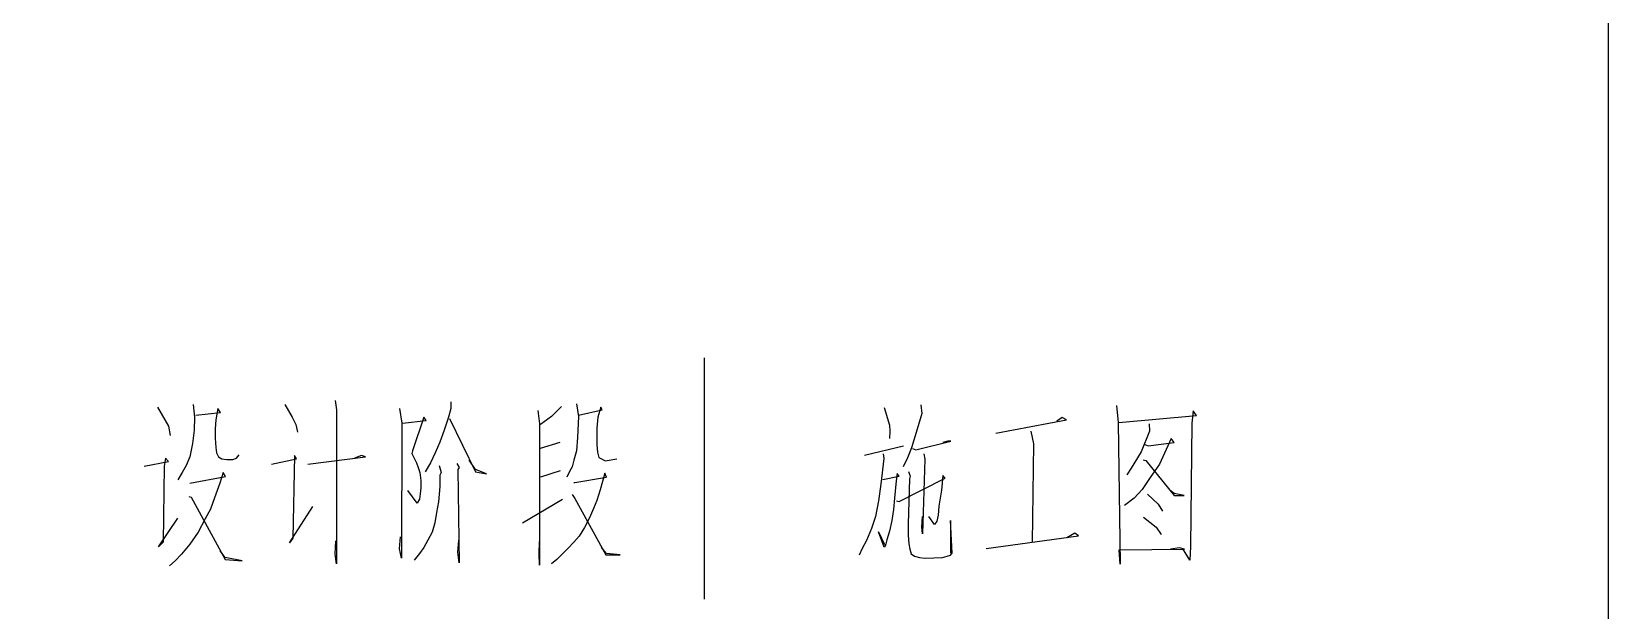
# Model space of a CAD drawing. Extents: x 0 to 8410, y 0 to 11890.
# Drawn here: x 7756 to 8410, y 445 to 685 of the extents above; entities that cross this region are included whole.
import ezdxf

# ---------------------------------------------------------------- set-up
doc = ezdxf.new("R2010")
doc.units = 0
doc.header["$MEASUREMENT"] = 0
doc.layers.add('6', color=7, linetype='Continuous')
doc.layers.add('8', color=7, linetype='Continuous')

# ---------------------------------------------------------------- blocks, each defined once
blk = doc.blocks.new('BLKENT714')
at = {"layer": '8', "color": 15, "linetype": 'Continuous'}
blk.add_line((8410, 0), (8410, 11890), dxfattribs=at)
at = {"layer": '8', "color": 7, "linetype": 'Continuous', "const_width": 0.03}
blk.add_lwpolyline([(8310, 100), (8310, 11790)], dxfattribs=at)

msp = doc.modelspace()

# ---------------------------------------------------------------- linework, layer by layer
at = {"layer": '6'}
for p, q in [((8035, 450), (8035, 550)), ((7822.94, 530.691), (7823.49, 525.475)), ((7860.88, 530.691), (7863.99, 525.475)), ((7881.74, 532.338), (7882.29, 528.495)), ((7929.75, 531.789), (7929.75, 529.044)), ((7975.75, 529.868), (7971.54, 525.75)), ((7981.97, 530.966), (7982.7, 525.75)), ((8124.75, 530.579), (8125.11, 527.01)), ((8205.94, 530.304), (8206.67, 523.167)), ((7808.12, 529.593), (7812.69, 521.632)), ((7823.49, 525.475), (7823.31, 519.985)), ((7824.04, 526.299), (7834.29, 527.397)), ((7832.27, 524.377), (7832.09, 520.534)), ((7833.19, 529.044), (7832.27, 524.377)), ((7834.29, 527.397), (7833.19, 529.044)), ((7863.99, 525.475), (7865.46, 522.456)), ((7882.29, 528.495), (7882.29, 464.534)), ((7908.52, 529.044), (7909.44, 523.005)), ((7909.8, 523.005), (7919.5, 524.103)), ((7918.59, 525.475), (7913.83, 511.475)), ((7919.5, 524.103), (7918.59, 525.475)), ((7928.84, 525.475), (7927.01, 519.985)), ((7929.75, 529.044), (7928.84, 525.475)), ((7929.2, 524.926), (7940, 502.691)), ((7965.86, 528.22), (7966.59, 522.73)), ((7971.54, 525.75), (7966.96, 522.456)), ((7982.7, 525.75), (7982.33, 516.966)), ((7982.7, 526.299), (7992.58, 528.495)), ((7990.75, 525.475), (7990.39, 520.809)), ((7992.03, 529.593), (7990.75, 525.475)), ((7992.58, 528.495), (7992.03, 529.593)), ((8109.56, 529.481), (8111.75, 522.069)), ((8125.11, 527.01), (8123.28, 520.422)), ((8155.92, 518.775), (8185.2, 524.265)), ((8183.37, 525.363), (8181.17, 523.716)), ((8185.2, 524.265), (8183.37, 525.363)), ((8206.85, 523.167), (8239.06, 526.187)), ((8237.78, 528.108), (8237.23, 522.893)), ((8239.06, 526.187), (8237.78, 528.108)), ((7812.69, 521.632), (7813.42, 517.789)), ((7823.31, 519.985), (7822.57, 514.495)), ((7832.09, 520.534), (7832.09, 516.691)), ((7865.46, 522.456), (7866.19, 519.162)), ((7909.44, 523.005), (7909.25, 467.005)), ((7927.01, 519.985), (7925.18, 515.044)), ((7966.59, 522.73), (7966.59, 463.985)), ((7982.33, 516.966), (7981.97, 511.475)), ((7990.39, 520.809), (7990.39, 513.946)), ((8111.75, 522.069), (8111.94, 519.598)), ((8111.94, 519.598), (8111.75, 516.579)), ((8123.28, 520.422), (8120.91, 512.736)), ((8170.38, 519.598), (8171.47, 514.383)), ((8206.67, 523.167), (8207.4, 464.422)), ((8219.66, 519.598), (8216.19, 511.089)), ((8219.48, 522.618), (8219.66, 519.598)), ((8237.23, 522.893), (8236.68, 471.834)), ((7822.57, 514.495), (7821.48, 509.005)), ((7832.09, 516.691), (7832.27, 512.848)), ((7832.27, 512.848), (7832.64, 510.652)), ((7832.64, 510.652), (7833.37, 509.005)), ((7913.83, 511.475), (7913.65, 510.377)), ((7913.65, 510.377), (7914.38, 508.73)), ((7923.35, 510.652), (7921.33, 506.534)), ((7925.18, 515.044), (7923.35, 510.652)), ((7966.96, 512.573), (7975.2, 515.044)), ((7981.97, 511.475), (7980.87, 507.632)), ((7990.39, 513.946), (7990.57, 510.926)), ((7990.57, 510.926), (7991.12, 508.73)), ((8101.32, 509.716), (8117.61, 513.559)), ((8109.19, 510.265), (8109.38, 508.344)), ((8120.91, 512.736), (8119.26, 508.618)), ((8121.27, 512.461), (8122.74, 511.912)), ((8122.74, 511.912), (8137.19, 515.481)), ((8126.03, 510.265), (8126.4, 508.069)), ((8135.91, 515.481), (8133.9, 514.932)), ((8137.19, 515.481), (8135.91, 515.481)), ((8171.47, 514.383), (8170.93, 473.481)), ((8216.19, 511.089), (8211.98, 504.226)), ((8217.65, 514.108), (8219.11, 513.559)), ((8219.11, 513.559), (8229.91, 514.932)), ((8228.63, 516.579), (8223.69, 505.873)), ((8229.91, 514.932), (8228.63, 516.579)), ((7802.63, 505.162), (7812.69, 507.083)), ((7810.86, 505.162), (7810.5, 473.593)), ((7811.41, 508.456), (7810.86, 505.162)), ((7812.69, 507.083), (7811.41, 508.456)), ((7820.01, 505.436), (7818.37, 502.417)), ((7821.48, 509.005), (7820.01, 505.436)), ((7833.37, 509.005), (7834.84, 508.181)), ((7834.84, 508.181), (7836.85, 507.907)), ((7836.85, 507.907), (7839.41, 507.907)), ((7839.41, 507.907), (7840.88, 508.456)), ((7840.88, 508.456), (7841.97, 509.828)), ((7855.39, 505.985), (7865.82, 508.181)), ((7864.91, 509.554), (7864.18, 475.24)), ((7865.82, 508.181), (7864.91, 509.554)), ((7870.4, 505.985), (7894.37, 509.005)), ((7892.73, 509.554), (7889.8, 508.456)), ((7894.37, 509.005), (7892.73, 509.554)), ((7914.38, 508.73), (7915.48, 506.534)), ((7915.48, 506.534), (7916.21, 504.613)), ((7916.21, 504.613), (7916.94, 502.417)), ((7921.33, 506.534), (7919.14, 502.691)), ((7924.99, 505.436), (7925.73, 502.417)), ((7932.31, 506.26), (7933.23, 504.613)), ((7933.23, 504.613), (7932.68, 503.789)), ((7932.68, 503.789), (7933.23, 465.083)), ((7940, 503.789), (7937.44, 507.632)), ((7944.58, 501.868), (7940, 503.789)), ((7980.14, 504.887), (7979.04, 502.966)), ((7980.87, 507.632), (7980.14, 504.887)), ((7991.12, 508.73), (7992.22, 508.181)), ((7992.22, 508.181), (7993.86, 507.358)), ((7993.86, 507.358), (7998.62, 508.181)), ((8109.38, 508.344), (8108.1, 497.638)), ((8119.26, 508.618), (8117.43, 504.775)), ((8126.4, 508.069), (8125.48, 477.049)), ((8211.98, 504.226), (8210.15, 501.481)), ((8216.92, 507.795), (8218.02, 507.52)), ((8218.02, 507.52), (8229.91, 492.971)), ((8223.69, 505.873), (8219.85, 500.383)), ((7818.37, 502.417), (7816.54, 499.397)), ((7821.48, 498.024), (7836.3, 500.769)), ((7833.92, 498.024), (7831.72, 491.985)), ((7835.39, 502.417), (7833.92, 498.024)), ((7836.3, 500.769), (7835.39, 502.417)), ((7916.94, 502.417), (7917.31, 499.122)), ((7917.31, 499.122), (7917.31, 496.103)), ((7925.73, 502.417), (7925.18, 501.318)), ((7925.18, 501.318), (7925.18, 496.652)), ((7940, 502.691), (7944.58, 501.868)), ((7975.2, 503.24), (7966.96, 500.495)), ((7979.04, 502.966), (7977.94, 500.495)), ((7980.87, 498.299), (7981.24, 498.299)), ((7981.24, 498.299), (7994.41, 500.495)), ((7993.68, 502.142), (7991.67, 495.279)), ((7994.41, 500.495), (7993.68, 502.142)), ((8108.1, 497.638), (8107.18, 490.775)), ((8109.01, 499.559), (8115.78, 500.932)), ((8114.5, 499.01), (8113.77, 491.873)), ((8114.87, 502.03), (8114.5, 499.01)), ((8115.78, 500.932), (8114.87, 502.03)), ((8115.78, 490.5), (8134.81, 500.108)), ((8119.99, 499.834), (8119.44, 481.167)), ((8119.62, 502.853), (8120.36, 500.932)), ((8120.36, 500.932), (8119.99, 499.834)), ((8133.9, 501.206), (8133.35, 495.167)), ((8134.81, 500.108), (8133.9, 501.206)), ((8219.85, 500.383), (8216.55, 495.442)), ((7821.11, 492.534), (7822.03, 492.26)), ((7822.03, 492.26), (7836.12, 466.456)), ((7831.72, 491.985), (7830.08, 487.318)), ((7915.84, 489.789), (7912, 495.005)), ((7916.76, 491.436), (7915.84, 489.789)), ((7917.12, 493.632), (7916.76, 491.436)), ((7917.31, 496.103), (7917.12, 493.632)), ((7925.18, 496.652), (7924.63, 490.338)), ((7959.46, 481.554), (7976.11, 491.436)), ((7980.14, 493.358), (7981.24, 491.711)), ((7981.24, 491.711), (7994.05, 468.377)), ((7990.39, 490.887), (7988.92, 487.593)), ((7991.67, 495.279), (7990.39, 490.887)), ((8107.18, 490.775), (8105.9, 484.187)), ((8113.77, 491.873), (8113.4, 487.206)), ((8114.68, 490.775), (8115.78, 490.5)), ((8133.35, 495.167), (8132.25, 488.579)), ((8213.26, 491.873), (8209.23, 488.853)), ((8216.55, 495.442), (8213.26, 491.873)), ((8218.75, 493.52), (8223.14, 489.402)), ((8229.91, 493.795), (8228.08, 495.167)), ((8233.94, 492.971), (8229.91, 493.795)), ((8229.91, 492.971), (8233.94, 492.971)), ((7830.08, 487.318), (7827.88, 483.201)), ((7862.89, 473.318), (7872.59, 488.417)), ((7923.9, 485.946), (7923.16, 481.554)), ((7924.63, 490.338), (7923.9, 485.946)), ((7988.92, 487.593), (7987.27, 483.75)), ((8105.9, 484.187), (8104.25, 479.246)), ((8113.4, 487.206), (8112.67, 482.54)), ((8125.11, 479.795), (8125.48, 484.187)), ((8130.42, 480.893), (8128.04, 484.187)), ((8131.89, 484.736), (8131.34, 482.265)), ((8132.25, 488.579), (8131.89, 484.736)), ((8223.14, 489.402), (8224.97, 486.383)), ((7808.48, 471.671), (7816.54, 483.475)), ((7824.95, 477.711), (7821.48, 472.769)), ((7827.88, 483.201), (7824.95, 477.711)), ((7922.06, 477.711), (7920.23, 474.417)), ((7923.16, 481.554), (7922.06, 477.711)), ((7985.26, 479.632), (7983.07, 476.064)), ((7987.27, 483.75), (7985.26, 479.632)), ((8104.25, 479.246), (8102.24, 474.304)), ((8109.56, 471.559), (8107.18, 477.873)), ((8107.18, 477.873), (8109.74, 472.657)), ((8111.75, 478.148), (8110.66, 474.579)), ((8112.67, 482.54), (8111.75, 478.148)), ((8119.44, 481.167), (8119.44, 476.5)), ((8125.48, 477.049), (8125.11, 479.795)), ((8131.34, 482.265), (8130.42, 480.893)), ((8137.74, 469.089), (8137.01, 482.54)), ((8137.01, 482.54), (8137.01, 469.089)), ((8217.1, 483.912), (8222.41, 479.795)), ((8222.41, 479.795), (8224.42, 476.775)), ((7810.5, 473.593), (7808.48, 471.671)), ((7821.48, 472.769), (7818, 468.652)), ((7864.18, 475.24), (7862.89, 473.318)), ((7881.74, 468.652), (7882.11, 474.142)), ((7908.52, 470.848), (7908.89, 475.789)), ((7918.59, 471.397), (7916.76, 468.926)), ((7920.23, 474.417), (7918.59, 471.397)), ((7932.68, 469.475), (7933.05, 474.417)), ((7966.41, 468.926), (7966.59, 473.867)), ((7978.49, 471.122), (7975.75, 468.377)), ((7980.87, 473.593), (7978.49, 471.122)), ((7983.07, 476.064), (7980.87, 473.593)), ((7994.41, 468.926), (7992.22, 471.397)), ((8100.41, 471.01), (8099.13, 468.265)), ((8102.24, 474.304), (8100.41, 471.01)), ((8110.11, 472.383), (8109.56, 471.559)), ((8110.66, 474.579), (8110.11, 472.383)), ((8119.44, 476.5), (8119.81, 472.932)), ((8119.81, 472.932), (8120.17, 470.736)), ((8151.89, 471.01), (8190.14, 476.226)), ((8188.68, 477.324), (8185.38, 475.402)), ((8190.14, 476.226), (8188.68, 477.324)), ((8232.11, 471.285), (8228.27, 470.736)), ((8234.12, 470.736), (8232.11, 471.285)), ((8236.68, 471.834), (8236.32, 466.069)), ((7815.44, 465.907), (7813.06, 463.711)), ((7818, 468.652), (7815.44, 465.907)), ((7836.12, 467.279), (7834.1, 470.024)), ((7843.25, 465.907), (7836.12, 467.279)), ((7836.12, 466.456), (7843.25, 465.907)), ((7882.29, 464.534), (7881.74, 468.652)), ((7909.25, 467.005), (7908.52, 470.848)), ((7916.76, 468.926), (7914.56, 466.181)), ((7933.23, 465.083), (7932.68, 469.475)), ((7966.59, 463.985), (7966.41, 468.926)), ((7973.73, 466.456), (7971.54, 464.534)), ((7975.75, 468.377), (7973.73, 466.456)), ((7994.05, 468.377), (8000.08, 468.377)), ((8000.08, 468.377), (7994.41, 468.926)), ((8120.17, 470.736), (8120.72, 468.814)), ((8120.72, 468.814), (8122.19, 467.716)), ((8122.19, 467.716), (8124.2, 467.167)), ((8124.2, 467.167), (8126.58, 466.893)), ((8126.58, 466.893), (8133.72, 467.167)), ((8133.72, 467.167), (8135.73, 467.716)), ((8135.73, 467.716), (8137.01, 468.265)), ((8137.01, 468.265), (8137.74, 469.089)), ((8207.04, 470.461), (8234.12, 470.736)), ((8207.4, 464.422), (8207.04, 470.461)), ((8236.32, 466.069), (8233.57, 470.736))]:
    msp.add_line(p, q, dxfattribs=at)
at = {"layer": '6', "const_width": 0.03}
for points in [[(7760, 100), (7760, 700)], [(6510, 550), (8310, 550)], [(7760, 450), (8310, 450)]]:
    msp.add_lwpolyline(points, dxfattribs=at)

# ---------------------------------------------------------------- block references
at = {"layer": '6'}
msp.add_blockref('BLKENT714', (0, 0), dxfattribs=at)

doc.saveas('drawing.dxf')
